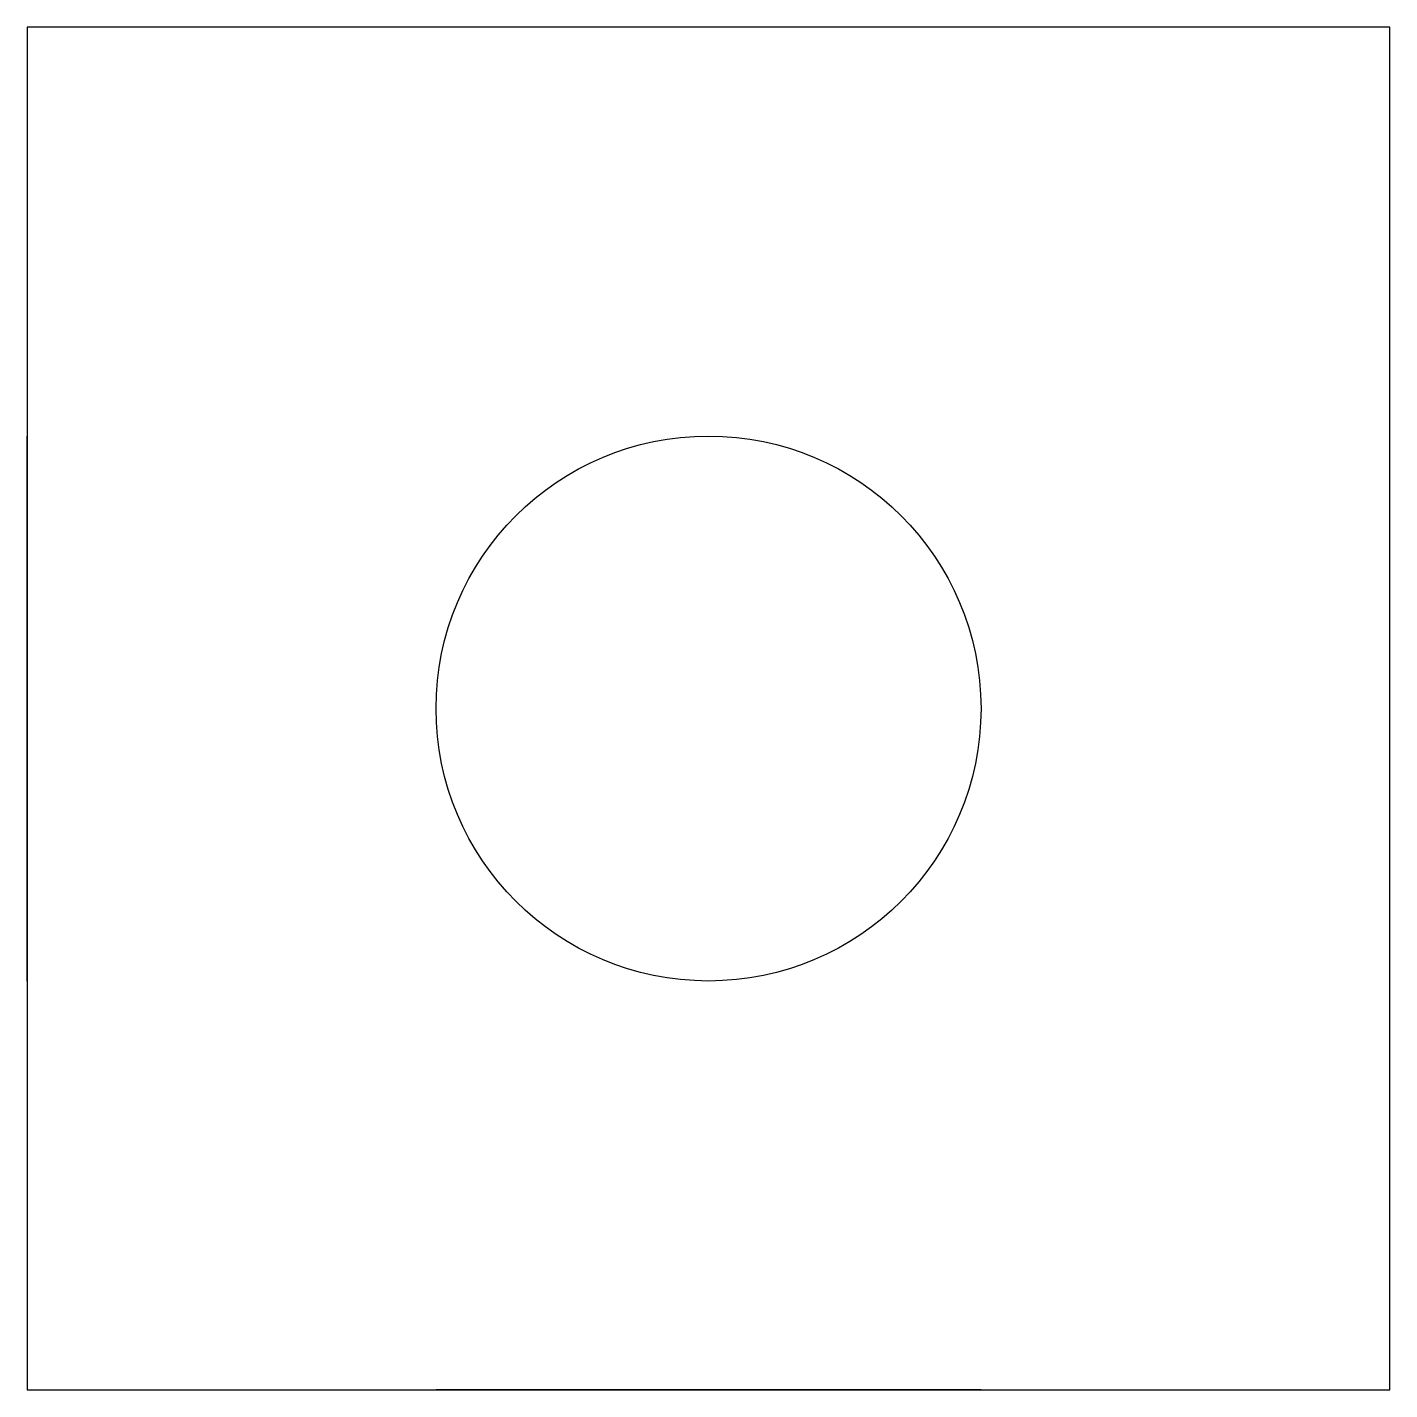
# Model space of a CAD drawing. Header units: millimetres. Extents: x 0 to 500, y 0 to 500.
import ezdxf

# ---------------------------------------------------------------- set-up
doc = ezdxf.new("R2010")
doc.units = ezdxf.units.MM

msp = doc.modelspace()

# ---------------------------------------------------------------- linework, layer by layer
msp.add_lwpolyline([(0, 0), (500, 0), (500, 500), (0, 500)], close=True)
at = {"color": 1, "extrusion": (-1, 0, 0)}
msp.add_circle((-250, 250), 100, dxfattribs=at)
msp.add_circle((250, 250), 100)
at = {"color": 5, "extrusion": (0, -1, -2.22045e-16)}
msp.add_circle((250, 250), 100, dxfattribs=at)

doc.saveas('drawing.dxf')
